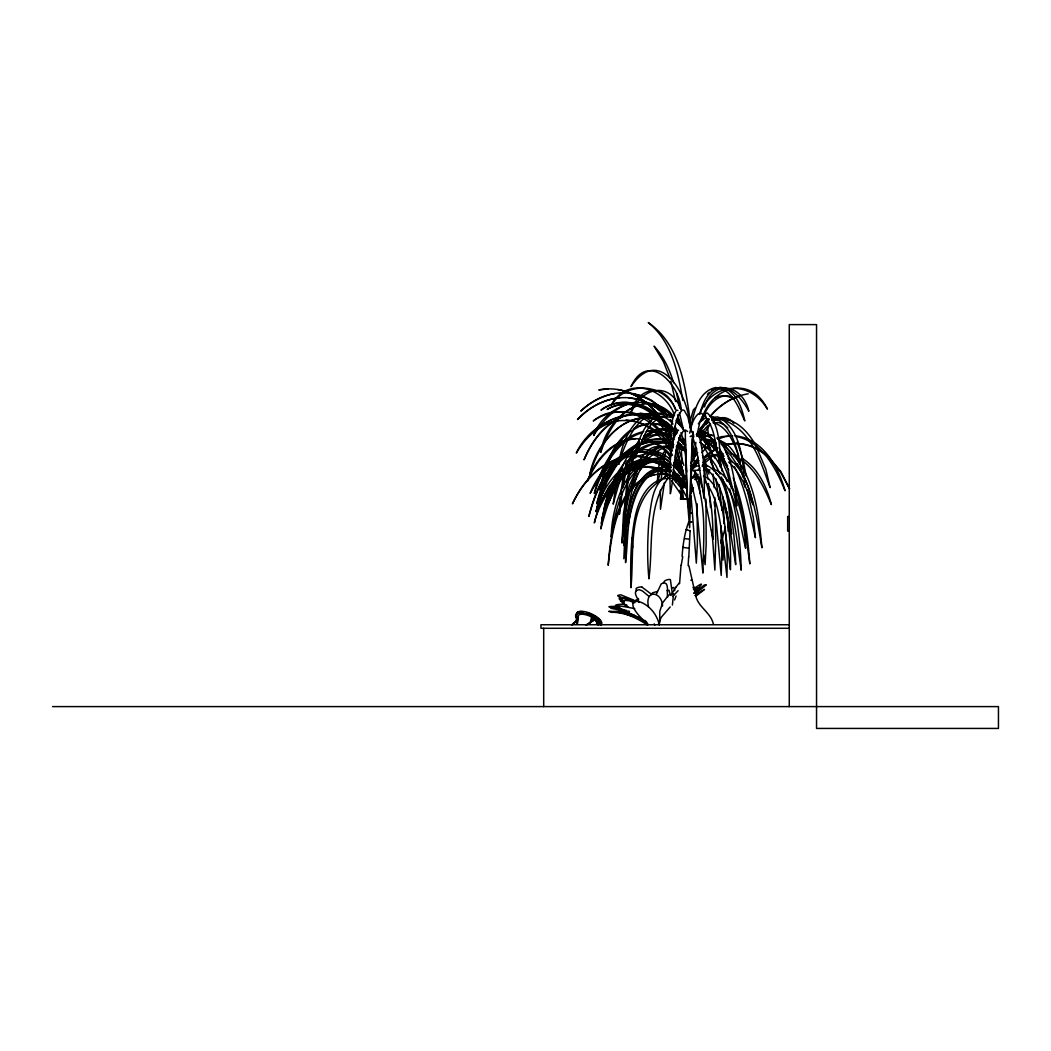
<?xml version="1.0" encoding="UTF-8"?>
<svg xmlns="http://www.w3.org/2000/svg" width="1051" height="1051" viewBox="0 0 1051 1051"><rect width="100%" height="100%" fill="white"/><g stroke="black" fill="none" stroke-linecap="round" stroke-linejoin="round"><path stroke-width="1.5" d="M695.013 460.64L694.987 465.514L690.494 465.619M694.79 465.527L694.842 460.877M667.227 448.672L667.267 445.782M695.053 455.766L695.145 450.997M685.344 431.554L685.436 449.802M679.563 583.739L681.022 565.28M694.895 456.213L695.026 451.851M728.107 531.215L727.358 512.073M688.799 556.846L690.113 530.571M660.37 490.239L660.488 509.275L664.442 482.488M667.635 597.099C666.492 593.657 669.632 581.755 663.312 583.042A3.534 1.261 -20.6 0 0 661.184 583.949L656.271 594.393M688.155 565.648L688.628 556.938M682.112 556.439C682.835 544.746 684.7 532.318 688.865 521.611M662.38 479.401C626.015 500.788 634.62 551.736 630.928 587.654C630.35 564.492 630.508 541.094 634.843 518.261C638.272 500.473 648.572 477.351 669.986 478.468M694.672 449.867L694.422 453.848L696.721 448.343M723.784 546.888L723.416 552.59L721.288 529.862M576.263 621.522L576.579 617.305M620.287 497.228L619.42 514.202L622.218 491.566M695.026 450.932L694.75 453.979L693.213 446.425M625.187 529.087L623.834 558.738L627.302 530.453M694.58 453.993L695.867 442.379M661.145 479.545L662.892 465.12M577.63 623.112L578.352 617.016L577.091 617.016L576.776 624.215M693.108 449.158L693.962 453.861L694.527 450.682M691.808 467.905L692.175 464.7M690.954 489.385L691.532 484.629M627.211 480.635L625.398 499.015L624.859 518.905C626.396 496.834 626.895 473.988 635.671 453.336M620.524 494.39L623.571 474.855L627.697 460.745M625.857 524.213C628.38 502.706 640.164 459.34 669.96 472.175M658.268 469.626L657.203 483.499L662.366 465.527M622.875 487.349L625.332 474.816L631.52 456.121M602.932 513.676L601.356 523.503L605.048 503.954L609.304 490.436M665.152 477.982L667.832 463.622M690.638 428.02C693.857 412.82 697.982 391.274 715.797 387.53C732.508 389.185 738.656 407.88 744.791 420.925C741.835 407.604 735.858 389.409 720.185 387.438C707.678 389.514 702.804 403.348 699.743 414.041M627.972 526.262C631.874 504.257 639.507 469.836 667.175 469.652M681.219 565.254L682.743 556.662M627.381 479.23L629.155 469.469L634.095 453.796M672.39 605.061L673.573 593.67L668.607 595.129L662.655 602.749L659.818 611.248L659.673 623.033M696.682 436.152L700.005 421.635L702.226 416.63L704.735 413.687L707.389 413.056C720.658 425.931 719.304 448.173 720.75 465.488C714.838 448.409 716.611 425.13 701.345 413.188L698.311 413.818C692.806 418.666 691.322 426.325 689.679 433.17M663.391 462.164L665.677 451.838M626.659 495.218L623.493 513.308L621.982 543.052C624.031 521.808 624.714 499.632 634.016 480.018M658.478 468.168L659.542 463.36M690.139 420.65L693.41 409.837L695.394 407.841M669.001 458.959L669.776 455.858M633.95 477.574C635.789 460.456 655.312 431.291 670.288 456.528M609.554 498.213L608.017 504.125L615.15 488.216M596.153 621.614L595.483 619.118L591.674 617.016L589.992 623.125M681.81 487.73L685.686 475.84M694.672 451.063L693.87 453.993L692.937 451.26M725.229 527.957L727.213 557.542L726.99 577.446L722.497 537.836L725.229 527.957L722.26 508.829L717.045 491.395L713.287 484.169L708.689 478.77L703.461 476.05M594.813 618.684L594.551 619.551L595.089 619.118M692.99 467.721L694.645 462.19M626.948 493.839L629.864 484.472L633.911 475.656L637.523 470.454M591.582 621.22L592.935 617.016M659.883 461.757L663.496 452.679L665.598 450.485M690.993 493.3L693.463 487.69M668.147 438.267L668.87 436.086M692.622 478.31L695.499 472.004M696.038 465.12L698.179 459.76M632.282 489.017L637.76 473.37M682.152 487.69L684.937 480.162M701.188 421.425C709.386 387.412 749.994 373.263 767.414 409.115C749.626 379.529 711.921 381.723 699.414 414.449M674.584 599.963L676.056 596.075M610.289 487.795L611.327 485.142M610.316 495.271L616.976 480.399M658.399 624.452L661.237 617.305L670.21 606.939M702.094 419.756L704.249 414.646M697.654 435.469L701.175 427.442L705.865 421.136L709.267 418.929M638.102 468.838C626.449 492.551 624.32 519.588 623.992 545.627C628.445 510.497 628.445 459.97 668.147 445.939M651.712 594.459L652.448 592.869L657.414 591.411M694.264 476.221L695.486 473.686M704.433 406.908C713.655 377.992 742.61 384.811 748.851 411.243C741.993 398.46 727.502 380.344 711.474 390.552M685.436 477.758L683.084 482.383L680.391 499.107L687.722 499.002L683.163 490.581L672.377 477.469M631.546 451.877L639.35 440.027M611.301 485.142L619.67 471.032M696.997 463.333L698.337 460.85M643.199 461.691C647.403 451.93 659.91 441.026 670.104 449.592M699.099 433.222L708.046 418.915M697.851 435.692L702.593 427.034M670.814 595.51L676.292 586.681M704.998 413.306C709.412 402.52 722.838 390.118 734.426 398.776M694.251 464.148L698.14 457.369M635.29 450.734L636.919 447.936M668.567 443.404L670.183 440.619M690.704 462.887L697.706 452.613M636.722 450.708L640.887 443.693M663.247 583.2L664.574 581.019A3.652 1.156 -19.9 0 1 668.081 579.587A3.652 1.156 -19.9 0 1 670.42 579.81L672.351 593.815M638.942 467.498C645.537 454.978 658.412 443.929 673.389 445.939M622.954 468.142C612.102 483.933 606.755 502.588 601.96 520.915C605.258 499.461 612.076 477.732 626.068 460.772M616.845 464.752L607.176 481.305L596.692 508.934C602.302 483.329 614.165 455.359 638.995 443.233M705.93 430.674L709.648 425.221M617.646 479.098L624.517 469.889M630.758 490.278C614.467 511.692 611.051 539.347 608.201 565.293C610.684 530.466 618.54 474.29 663.812 473.922M691.19 469.469L698.928 460.535M676.305 586.668L679.366 582.845M639.836 470.414C645.314 462.571 654.891 456.843 664.679 458.551M596.692 623.795L598.177 621.706M621.18 476.287C609.212 491.251 603.353 510.182 600.83 528.942C605.678 510.339 611.235 491.132 623.952 476.221M701.832 452.534L710.108 444.008L714.93 440.934M698.311 423.776L700.294 421.254L706.233 417.562M614.507 480.924C604.102 492.761 597.691 507.633 594.354 522.912C601.947 491.29 635.238 447.516 670.104 475.525M698.127 470.125L699.927 467.879M619.788 461.087L622.731 457.435M625.765 464.371C636.262 449.867 654.865 438.845 673.1 443.785M668.291 477.903C646.864 506.529 653.367 545.285 648.914 578.825C647.048 559.079 647.482 539.15 648.992 519.391C651.37 504.335 651.948 484.419 666.479 475.761M696.09 476.629L697.995 474.277M693.345 589.02C706.417 579.837 701.24 585.131 694.672 592.068M638.85 445.992C624.058 461.941 618.737 483.723 613.206 504.152C615.965 481.765 622.166 457.421 639.56 441.827M672.798 596.429L678.105 590.636M643.422 438.766C649.952 430.503 661.683 426.601 671.563 430.779M645.012 438.74C651.239 431.199 662.222 426.575 671.694 430.306M700.57 441.289L704.288 437.295L708.282 435.245L712.394 435.272M702.922 462.453C707.967 456.66 716.651 453.204 724.021 456.37M620.353 472.95L609.041 486.442L595.851 511.561C600.16 496.361 607.675 481.411 619.762 470.927M704.879 458.026L715.994 448.974M631.887 489.109L637.497 483.289L645.445 477.877L654.379 474.592M703.487 458.052L706.85 454.571L717.61 447.739M620.418 456.423C603.419 472.149 594.209 494.312 588.862 516.435C594.827 494.377 603.944 472.122 621.141 456.41M598.164 625.292L600.055 623.388L597.73 621.299M699.283 429.596L708.427 422.252M626.606 470.979C635.251 460.259 651.449 454.571 663.772 462.506M630.245 456.384C641.097 444.862 658.491 439.279 673.665 444.862M626.186 463.819L628.551 461.547M626.041 454.229L635.448 446.636M625.043 475.183C635.763 462.256 655.614 457.054 670.091 466.88M695.67 593.657L706.338 584.842L704.38 584.947L694.277 593.106M701.805 448.16L706.206 444.087L713.59 439.476M615.597 479.926L621.023 474.921M695.775 596.259L704.485 589.388L694.856 595.51M694.448 590.228L697.917 587.772L694.317 589.269M572.48 624.701L576.999 620.707M707.389 394.151L709.438 392.351M629.615 430.818C611.34 444.901 603.694 468.207 600.134 490.16C605.218 468.286 612.628 444.809 631.401 430.779M641.662 465.829L646.299 461.783L654.589 458.407L663.404 458.656M702.62 464.516L711.54 457.619M571.889 624.78L578.089 619.407M643.974 436.047L653.026 430.989M697.811 481.818L700.82 479.256M643.028 438.976L648.94 433.997L657.177 430.319M694.212 593.092L696.301 592.055L693.988 593.027M639.783 444.901C647.613 437.058 659.529 431.567 670.538 435.429M695.617 478.744L698.061 476.707M690.179 530.729L686.027 529.625L686.973 529.481M572.283 624.596L577.262 620.458M622.534 471.216L625.792 468.601M621.693 455.438L635.054 446.662M622.428 455.425L635.868 446.649M692.044 469.088L696.209 466.237L699.112 465.751M627.46 470.02L634.581 465.265L642.371 462.374M684.595 538.638L689.114 539.137M586.024 625.003L594.971 619.381M586.287 625.122L595.772 619.118L597.283 624.11L596.403 624.11M622.231 474.159L628.301 470.349L638.942 467.275M628.511 461.547L636.801 456.462L632.216 456.476M713.708 421.109L718.03 418.495M627.565 465.462L637.432 461.468L644.828 460.666M689.298 548.228L682.651 547.374L683.308 547.216M633.648 428.558C645.143 421.648 660.856 421.871 671.983 429.439M626.882 467.734C639.376 458.84 657.059 458.236 669.618 467.327M632.755 430.03L639.586 426.246L648.493 423.803M641.977 439.725C651.2 432.946 664.6 432.303 673.77 439.502M711.763 419.888L714.154 418.574M631.559 452.061C611.38 461.166 601.33 483.237 596.797 503.731C604.207 481.2 616.674 454.321 642.7 449.894M691.111 580.31L692.018 579.771L691.269 580.06M622.139 417.024C603.826 424.906 591.687 442.064 584.028 459.865C592.317 439.042 608.161 418.64 631.323 414.252M710.621 424.17L708.019 425.55L703.342 430.516L699.427 437.242A43.787 4.795 89 0 0 697.562 436.296M703.382 424.985L707.494 422.909M639.323 444.468C648.612 439.2 659.805 437.899 670.17 440.316M698.784 436.756C705.142 432.618 712.67 437.925 716.151 443.469M595.352 619.184L594.275 619.407M738.814 396.043C727.62 400.076 717.636 407.197 710.2 416.459C719.751 404.806 733.217 396.201 748.22 393.81M626.146 440.303C607.163 446.452 594.919 463.833 587.325 481.397C595.129 459.313 614.651 436.31 640.269 439.016M693.318 587.588L694.054 587.181L693.213 587.22M714.733 398.001C720.789 394.65 728.343 395.623 734.123 399.104M660.751 467.774C624.675 482.448 629.444 530.571 625.581 562.6C625.161 542.789 626.068 522.781 630.561 503.416C634.384 485.798 647.101 464.003 668.16 467.945M633.792 462.085L640.282 459.445L645.682 458.88M712.184 420.728L719.567 419.06M705.234 421.359L709.136 419.835M718.648 438.911L725.164 436.533L731.68 435.797M717.597 438.044L721.59 436.612L732.692 436.02M678.578 430.201L676.857 430.805C668.291 450.196 669.907 472.911 670.354 493.72C674.992 472.963 672.338 449.434 683.452 430.674L685.515 430.056L687.59 431.475M637.944 599.306L632.466 601.684L632.584 603.024M634.83 602.788C628.511 599.267 613.403 599.004 628.012 606.795M639.468 444.875L645.472 442.826A49.187 48.793 88.6 0 1 673.573 444.415M638.785 445.374L646.339 442.813A49.266 49.042 89.4 0 1 671.523 443.404M622.455 598.834L620.445 599.819L624.478 603.024M697.969 434.01L701.687 432.841L705.431 433.813M666.991 590.662L668.975 590.189L669.921 593.657M698.56 431.777L702.37 430.595L707.402 432.959M630.206 452.889C610.67 457.763 597.296 475.459 590.163 493.379C599.175 477.023 611.038 459.904 629.641 453.914M671.589 587.956L673.822 587.456L674.742 590.57M643.619 431.554C615.229 437.952 600.384 467.406 594.327 493.484C602.525 468.956 615.439 440.829 642.227 432.723M632.282 453.126C645.84 449.184 660.816 453.94 671.09 463.255M636.761 456.462L646.01 453.743L655.601 453.835L663.207 456.344M704.446 457.04C710.844 454.255 718.582 454.847 724.31 458.919M643.199 404.254C619.88 408.524 607.452 431.711 600.804 452.337C605.153 419.27 645.091 384.692 673.77 416.183M642.962 441.551C651.856 438.438 661.946 438.241 670.709 441.893M639.415 418.311C612.497 423.225 597.27 449.631 590.005 473.804C596.548 438.109 636.932 398.644 672.18 427.823M618.33 420.571C605.757 422.87 594.787 430.174 586.051 439.279C608.45 408.603 657.453 417.667 672.404 450.945M632.912 451.707L636.972 450.656M614.572 393.534C601.842 395.859 590.307 402.428 580.809 411.086C592.291 399.853 607.833 392.64 624.044 392.759M715.639 455.372L722.904 453.52M703.461 470.414L707.901 469.285M623.69 598.466L635.842 601.198M712.775 455.096L721.827 453.664M635.684 402.297C616.819 404.898 602.998 419.914 593.723 435.495C604.745 403.61 650.175 389.185 672.732 417.562M719.515 418.167C724.743 416.432 730.629 419.007 733.821 423.29M629.155 456.476C602.722 459.195 582.819 480.767 572.427 503.863C583.2 481.411 602.302 459.904 628.314 456.751M724.664 445.19C739.47 440.763 755.774 445.479 767.112 455.648M600.055 623.388C597.126 623.388 598.807 619.578 595.273 618.75L594.498 618.645L598.518 621.653L594.498 618.645M723.43 445.217C738.367 440.789 754.763 445.506 766.271 455.661M627.683 440.027L635.395 438.622M629.496 414.817C606.414 417.063 587.772 433.84 576.316 453.06C592.554 417.983 642.384 400.47 672.101 429.662M702.856 466.092L706.916 465.37C729.433 477.496 728.868 511.43 731.614 533.869C724.27 511.167 724.783 479.23 702.029 465.974M610.342 606.926C604.772 606.913 616.411 605.56 617.752 607.189M692.885 477.601L695.276 477.18C707.218 507.029 703.25 541.383 702.909 573.058L696.327 504.349L691.23 482.159M619.578 397.79C603.366 399.314 588.626 407.906 577.524 419.559C592.554 402.835 616.398 393.429 638.601 399.472M694.619 479.387L698.994 478.77M711.829 419.48L722.602 419.756M691.479 476.839L697.128 476.182L699.887 477.548M608.227 388.909L598.807 389.934C630.823 383.313 659.686 408.011 671.339 436.086M691.19 512.914L692.018 512.796L690.1 513.006M641.675 466.999C652.106 466.092 662.472 471.216 669.592 478.639M619.919 598.781L619.105 598.886L620.589 598.939M644 462.23C653.091 460.548 662.747 463.596 669.553 469.758M633.333 452.285C647.547 449.907 661.867 456.909 671.182 467.406M630.718 414.265L640.834 413.437L650.319 414.672L657.847 417.365M711.54 417.457L717.702 416.932C742.453 429.136 742.847 462.874 744.87 487.02L743.74 481.411M654.379 430.385L666.019 429.662L671.72 431.396M700.964 439.305L705.116 438.99L713.366 440.54M646.483 431.357C655.101 430.253 664.101 432.486 671.379 437.177M646.47 431.488L653.748 431.002M713.235 422.791L718.687 422.502L724.034 424.63L727.765 427.823M623.256 600.765L620.248 600.791L622.704 601.54M685.002 487.598L687.367 487.611L680.286 481.227L671.51 478.271M691.558 465.619L694.435 465.567L692.333 438.609L689.101 512.323L687.236 492.893L685.528 449.946M681.705 499.172L688.55 499.067M686.881 499.028L683.518 499.094L682.506 490.633M631.467 456.462C645.892 455.477 660.37 460.969 671.129 470.52M789.262 516.514L787.672 516.514L787.672 531.07L789.262 531.07M594.656 618.75L598.781 621.653L597.914 621.653M594.892 619.118L595.772 619.118M789.262 624.741L540.963 624.741L540.963 628.288L789.262 628.288M52.55 706.6L998.45 706.6L998.45 728.435L816.548 728.435L816.548 324.601L789.262 324.601L789.262 706.6M639.678 449.959C650.792 448.751 662.55 451.694 670.499 459.852M698.363 432.237L703.828 432.434L713.09 435.81M699.861 470.283L690.454 470.336L693.003 470.428L695.552 472.411L698.009 476.129L702.488 487.703M623.217 392.785L633.49 393.639L641.149 395.728M689.206 521.822L691.755 521.927L691.111 521.769M646.312 460.85C655.377 461.271 663.904 465.659 670.393 471.873M721.183 418.837C736.659 419.244 748.023 431.961 755.249 444.428M735.477 436.362C761.988 441.197 775.861 467.984 785.044 490.764C778.344 466.591 762.606 438.372 734.938 435.81M667.832 474.999L673.56 475.748L678.696 480.307L682.638 487.638M719.134 417.589L724.192 418.259L729.263 420.518M640.204 413.45C651.948 414.015 663.352 418.915 671.72 427.192M626.068 420.019C647.035 421.096 663.759 437.242 672.443 455.333M703.684 469.022L709.924 469.981M655.207 430.897L668.016 433.866M628.813 397.803L638.22 399.472M638.285 414.817C651.081 416.13 662.997 422.068 672.443 430.687M702.528 439.331L709.517 440.619L716.151 443.575M638.653 456.462C650.884 457.802 662.432 463.255 671.471 471.557M626.921 605.074C624.373 603.484 607.701 604.443 619.945 607.544M647.035 458.735C656.271 459.445 664.311 465.146 669.671 472.451M648.152 417.983L652.802 418.942M641.806 402.257C651.515 403.623 660.685 408.287 667.424 415.421M668.436 474.986L673.047 476.05L680.01 479.965M662.445 473.948L670.091 475.722M617.725 389.54C642.568 393.613 661.013 413.976 670.827 436.099M671.497 417.523C649.006 412.11 641.793 442.353 635.132 457.921C635.921 441.223 652.356 399.669 672.995 424.013M632.597 393.652L641.714 396.161M655.561 423.842L664.363 426.325L672.364 431.055M698.048 432.552L708.939 436.638M731.759 454.071L737.552 455.727M616.819 608.293L617.922 608.608M648.007 450.064L656.113 452.429L663.601 456.87L670.183 463.005M650.424 404.267L659.174 406.842L667.057 411.756L672.627 417.352M677.948 410.481L676.489 410.021C669.605 421.004 671.103 435.771 670.998 448.33C675.149 435.902 673.192 420.032 682.322 409.903L684.188 410.35L687.801 416.695L691.492 432.092M663.089 429.714L671.51 432.329M644.775 439.173C655.154 441.459 664.666 447.319 671.247 455.687M644.854 439.673C655.18 442.037 664.298 448.527 670.564 456.988M626.908 610.539L618.067 608.253L612.391 607.491L610.776 608.214L624.084 611.104L638.64 617.371M676.857 445.874L685.226 448.672L677.317 444.783L682.283 448.015M676.135 446.872L684.109 450.577M674.9 480.294L677.79 481.279L682.454 485.536M628.432 611.038L629.523 611.419M633.556 616.477L621.456 612.641L608.779 611.419L618.408 611.419L633.976 615.006M640.098 400.011L647.652 402.717L656.1 407.407L663.812 413.319M639.731 400.024L647.245 402.73L655.666 407.42L663.352 413.332M723.916 420.229C751.662 430.542 760.911 462.335 770.107 487.598L765.837 469.258L755.919 445.729M634.765 608.674C590.623 599.517 642.043 615.728 648.06 624.649M713.248 422.62C727.909 426.916 733.979 442.996 738.722 456.068M712.657 417.037C735.647 426.496 738.025 455.937 742.886 477.207M713.76 445.401L716.112 446.373M720.75 441.052C730.353 444.376 735.516 454.124 739.26 462.926M671.681 464.936C629.588 447.161 615.466 507.029 611.248 536.733C611.275 506.608 630.114 441.722 671.444 467.55M671.734 416.564C642.003 401.377 624.793 441.459 618.921 464.266C620.865 441.512 638.325 401.627 666.807 416.669M642.687 396.135L651.37 400.155L665.414 410.862M643.146 396.831L650.333 400.168L658.294 405.502L665.467 411.953M657.466 419.914L666.137 423.96L672.548 428.808M591.674 617.016L592.081 617.2A11.193 4.23 24.1 0 0 578.365 617.2L578.352 617.016M677.895 446.465L686.158 451.299M639.021 617.962C630.6 614.007 619.906 611.288 611.196 612.299C624.005 611.971 636.893 617.883 647.442 625.069M677.58 446.78L683.873 450.498M666.662 468.037L670.696 470.033M640.138 618.487L641.964 619.407M633.937 600.2L620.905 594.866A3.692 0.749 -2.5 0 0 617.909 595.47A3.692 0.749 -2.5 0 0 618.632 596.206L620.602 597.559M696.314 434.628C710.266 440.803 720.579 452.968 727.673 466.171M633.477 602C630.823 598.939 609.882 593.395 624.333 601.33M733.9 455.806C753.738 464.7 763.42 485.707 771.395 504.625C766.665 486.731 757.994 467.971 741.664 458.026M671.628 476.077L679.918 480.767L683.4 484.117M715.337 469.863C724.389 473.83 729.919 482.606 733.848 491.29M641.819 587.01L651.41 594.209M678.394 443.338L680.943 444.875M659.358 417.904L667.621 422.896L677.002 431.83M651.37 421.556C634.686 408.419 610.368 408.773 593.263 420.965C620.734 398.657 659.135 420.098 670.696 449.342M678.907 439.384L685.633 445.007M700.045 442.55C713.747 451.313 721.564 466.591 727.121 481.411M728.093 458.275C743.175 468.68 749.56 487.625 753.055 504.848C746.775 489.753 741.244 473.318 728.711 462.112M721.17 444.087C753.514 467.275 758.546 511.101 761.922 547.807C757.758 523.529 754.29 498.634 743.688 476.142M595.221 618.75L598.505 621.653M672.732 433.248L675.162 435.075M697.943 431.79L702.318 435.088M702.291 438.333L708.702 443.233M697.391 433.656L700.991 436.454M665.112 463.149L670.039 467.104M716.927 437.939L722.891 442.865L731.562 453.861M657.506 417.3C644.723 403.781 623.374 400.089 607.123 409.443C622.586 399.774 643.33 404.28 655.377 417.339M658.872 416.577C644.158 400.733 618.776 397.725 600.975 410.14C626.987 390.249 661.552 411.664 671.274 438.858M672.995 465.527L679.866 471.373L685.502 478.849M652.54 422.555L664.56 434.523L673.192 447.871M670.302 419.717L672.627 421.74M683.308 448.922L685.357 450.721M678.604 442.537L681.954 445.663M715.876 473.213C736.843 492.157 739.392 522.334 745.619 548.254C745.001 529.783 741.73 511.233 735.004 493.97M700.137 442.248L703.04 444.993M673.507 432.145L675.793 434.326M644.762 620.3L646.799 622.245M697.168 433.524L700.452 436.822M677.356 442.182L682.23 447.069M717.399 438.293C733.033 456.607 735.122 482.777 736.79 505.886L727.817 469.127L719.16 448.028M724.743 449.381L731.207 455.937L741.638 471.741M672.811 473.646L678.815 479.808L683.518 487.677M768.675 457.802L780.184 471.479L789.616 488.873L780.775 471.465L768.373 456.62M709.99 444.218L718.687 453.861M676.121 420.492L684.437 430.884M673.56 431.856L675.793 434.208M671.668 480.832L681.258 494.876M674.374 462.598L676.542 464.91M673.625 472.569L683.189 483.657M672.719 472.582L679.34 479.716M673.376 465.094L684.91 479.269M647.942 624.32C611.117 592.055 652.618 595.391 659.345 624.911M725.479 446.622L729.906 451.47M673.836 429.78L676.016 432.184M674.716 472.044L681.035 478.967L685.462 487.572M705.563 482.133C717.702 497.872 719.488 518.8 722.497 537.836M649.032 596.442L642.45 590.964L639.455 589.769A3.495 1.261 -9.9 0 0 637.169 590.189C632.452 592.225 638.482 599.175 639.113 602.486M673.165 469.626L681.915 482.107M673.783 463.596L679.169 469.731L684.148 478.244M659.897 417.759L670.42 431.646M658.543 418.495L663.707 424.499M672.482 473.699L683.058 487.73M701.608 434.194L705.313 438.543L707.809 443.496M656.376 418.548L666.465 432.67L672.929 447.529M674.138 429.347L677.251 433.104M672.942 472.556L682.743 486.337M708.019 454.282L715.849 465.619L720.158 474.067M710.029 436.231L715.258 445.847L717.886 454.452M677.803 421.635L683.071 428.296M683.071 446.714L685.975 450.393M698.087 433.748L699.874 436.007M670.223 420.242L672.246 422.817M673.875 462.926L679.59 470.349L684.595 479.282M702.646 439.016L706.64 444.218M703.303 436.388L709.74 446.977L712.683 454.715M678.815 437.82L680.72 440.33M679.156 437.741L682.073 441.656M720.644 456.489L728.79 470.165M682.611 438.832L684.516 441.446M677.75 473.948L679.577 476.431M725.978 452.561L732.337 462.519M680.312 481.043L682.23 483.67M679.235 437.584L682.046 441.486M675.517 408.616C662.971 382.603 626.265 381.106 611.012 405.41C626.764 375.772 664.771 387.228 674.506 415.211M666.321 428.558L668.922 432.618M703.868 446.281L710.607 459.248L714.063 470.914M720.474 450.59L723.535 455.398M674.742 426.325L677.685 431.028M707.638 445.519L714.746 458.131M672.18 475.827L675.964 482.054M702.961 438.701L706.088 443.969M681.087 409.378C669.001 379.516 640.755 387.95 630.653 413.91C636.459 386.413 665.388 381.027 675.307 409.496M674.387 462.204L681.14 475.249M678.815 475.972L682.808 484.708M675.438 456.738L683.925 478.1M720.763 458.144L726.885 472.188L731.601 488.702M680.877 432.749L683.584 440.093L685.738 451.155M654.208 623.847L654.826 625.095M713.025 442.681L714.825 446.347M734.439 466.578C745.711 488.833 750.033 513.611 755.433 537.718L753.383 518.235L747.274 489.845M702.436 455.49L703.658 458.078M679.655 435.206L683.347 444.494M692.793 437.282L696.655 449.907L704.078 498.358C704.709 477.969 704.446 457.001 699.454 437.137M737.46 463.727L741.218 472.044M710.712 460.89L714.444 469.324M685.791 482.054L686.986 484.826M676.529 419.296L678.329 423.579M721.38 477.036C733.913 506.529 736.659 538.795 741.205 570.181C740.561 542.841 737.395 515.318 729.644 489.043M673.1 434.825L673.993 436.98M677.488 414.817L681.311 426.115M674.663 459.681L679.695 472.792M713.445 624.452C711.159 612.72 698.534 607.57 695.788 596.075M737.171 442.051L742.873 458.919L746.21 475.945M734.347 483.145L743.031 514.583L749.849 563.914C747.55 534.775 744.042 505.203 733.191 477.85M680.05 462.519L681.81 467.091M704.144 475.998C711.33 496.177 713.064 518.051 712.959 539.334L703.277 490.633M675.977 461.074L679.747 471.82M679.787 490.318L682.979 499.146M704.275 459.379L706.784 466.552M679.419 412.793L683.321 429.163M669.868 378.163L663.496 361.767L654.077 346.16C663.654 356.434 669.526 369.505 673.638 382.787M709.057 445.979L711.501 453.139M678.749 449.25L683.82 465.37M682.467 478.244L683.82 482.264M684.727 484.931L685.633 487.611L686.553 487.664L685.804 484.931M676.778 449.145L684.713 477.85M676.24 449.145L679.301 458.591L676.818 450.524M676.174 450.866L683.281 477.837M693.095 450.813L694.08 453.848M682.322 478.179L683.807 482.869M678.657 476.09L679.524 478.875M675.451 455.306L679.064 469.666M723.022 479.571C731.049 507.147 735.069 535.931 735.7 564.623L729.355 525.355L724.375 501.314M739.733 458.985L740.6 462.033M662.577 606.007C661.71 590.833 644.526 589.532 648.48 606.65M704.787 412.636L706.351 419.113M694.895 592.173L688.904 565.753M670.814 381.263L675.57 401.495M701.858 417.864L702.58 420.518M680.036 461.323L681.534 466.802M707.691 469.508L708.913 474.08M723.522 501.984C729.46 523.976 731.115 547.019 730.432 569.721L724.717 527.037M681.652 478.06L683.268 484.432M676.555 393.179L679.866 408.379M680.247 481.818L681.692 487.73M681.245 410.402C680.168 384.364 647.942 350.088 630.981 386.623C659.502 344.202 688.011 394.585 689.732 424.578M710.082 456.738L711.645 464.463M681.902 468.168L683.478 475.091M720.355 462.755L722.273 471.347M718.214 455.989L720.303 466.894M685.804 483.434L686.618 487.625M704.958 461.415L707.901 479.059M715.797 478.586L718.845 499.396M723.574 520.587L724.139 523.805M683.531 479.23L684.017 482.015M689.955 425.97L690.402 428.755M636.367 590.675L636.065 588.81A3.652 1.169 -9.5 0 1 638.075 587.456A3.652 1.169 -9.5 0 1 641.846 586.997M682.795 400.457C678.092 372.501 671.55 341.26 648.257 322.565C681.876 345.845 685.83 391.182 691.256 428.427M680.864 479.401L682.335 489.227M721.603 550.172L723.035 560.091L723.456 544.457M638.391 598.518L638.561 599.727M719.212 484.695L721.971 510.536M679.13 481.371L679.734 485.72M714.115 501.839L714.693 506.017M703.763 554.731L705.09 564.676L706.167 544.72L705.983 499.278M707.665 427.757L708.387 435.127M694.199 451.05L694.553 454.019M678.237 418.245L678.907 423.881M715.179 510.247L721.209 575.423L721.761 555.493L720.881 525.671M693.818 436.861L692.74 431.409L689.627 527.733L687.183 497.924L685.291 440.251M680.68 493.077L681.363 499.133M713.012 474.067L714.246 487.611M708.427 483.499L710.555 507.528M693.108 449.802L693.542 454.045M720.658 540.253L720.92 543.091M704.209 461.415L705.182 475.486M695.539 477.009L695.775 479.742M685.016 447.818L685.725 456.331M691.019 495.967L696.327 563.152L697.391 543.209L697.089 503.771M698.744 477.246L699.992 493.523M686.158 462.006L686.842 471.938M680.733 483.657L681.153 489.766M681.179 447.897L682.165 463.504M632.032 537.915L632.649 547.807M681.337 492.906L681.613 497.596M711.961 530.256L714.877 570.062L715.744 540.148L714.825 497.504M723.219 497.149L724.047 522.689M694.645 450.866L694.803 453.927M682.48 469.153L682.808 476.05M685.291 438.753L685.778 464.319M543.695 628.288L543.695 706.6M690.205 436.638A43.879 6.556 88.8 0 1 692.793 437.163M577.065 614.901A13.466 5.084 24.1 0 1 590.373 613.416A13.466 5.084 24.1 0 1 601.067 624.741M577.288 618.33A13.466 5.084 24.1 0 1 586.366 613.968A13.466 5.084 24.1 0 1 601.001 625.292M580.415 613.639A11.193 4.23 24.1 0 1 582.228 613.429M576.776 618.632A13.466 5.084 24.1 0 1 577.827 613.548M576.552 615.203A13.466 5.084 24.1 0 1 583.515 611.84M586.616 612.562A13.466 5.084 24.1 0 1 600.108 620.655M601.106 622.402A13.466 5.084 24.1 0 1 600.568 625.03M690.389 504.165L691.269 503.954L690.454 504.138"/></g></svg>
